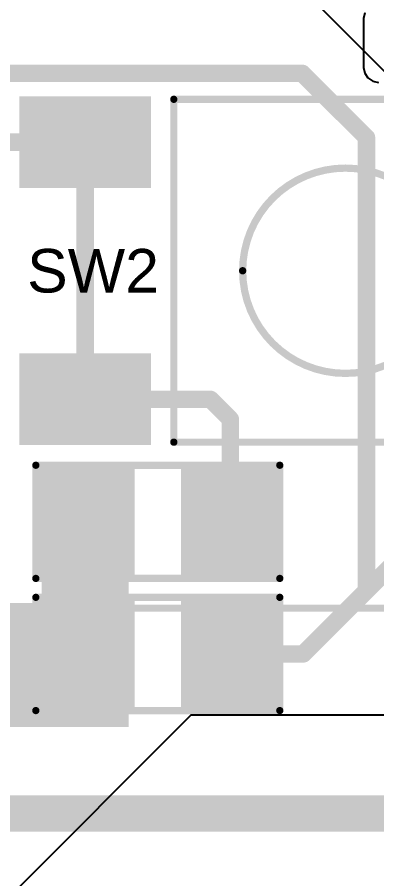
# Model space of a CAD drawing. Header units: inches. Extents: x 29 to 267, y 155 to 337.
# Drawn here: x 121.83 to 128.12, y 222.53 to 237.61 of the extents above; entities that cross this region are included whole.
import ezdxf

# ---------------------------------------------------------------- set-up
doc = ezdxf.new("R2010")
doc.units = ezdxf.units.IN
for name, color, linetype in [('Board Outline', 216, 'Continuous'), ('Bottom Layer', 5, 'Continuous'), ('Dimension', 6, 'Continuous'), ('Top Layer', 1, 'Continuous'), ('Top Overlay', 2, 'Continuous'), ('Top Paste', 8, 'Continuous'), ('Top Solder', 216, 'Continuous')]:
    doc.layers.add(name, color=color, linetype=linetype)
doc.styles.add('Arial', font='', dxfattribs={"height": 0.2})
doc.styles.get('Arial').set_extended_font_data('Arial')

# ---------------------------------------------------------------- blocks, each defined once
blk = doc.blocks.new('FSM6JSMATR_14')
at = {"layer": 'Top Layer'}
for points in [[(-3.5, 1.55), (-5.6, 1.55), (-5.6, 2.95), (-3.5, 2.95)], [(5.6, 1.55), (3.5, 1.55), (3.5, 2.95), (5.6, 2.95)], [(-3.5, -2.95), (-5.6, -2.95), (-5.6, -1.55), (-3.5, -1.55)], [(5.6, -2.95), (3.5, -2.95), (3.5, -1.55), (5.6, -1.55)]]:
    blk.add_hatch(color=1, dxfattribs=at).paths.add_polyline_path(points)
at = {"layer": 'Top Paste'}
for points in [[(-3.5, 1.55), (-5.6, 1.55), (-5.6, 2.95), (-3.5, 2.95)], [(5.6, 1.55), (3.5, 1.55), (3.5, 2.95), (5.6, 2.95)], [(-3.5, -2.95), (-5.6, -2.95), (-5.6, -1.55), (-3.5, -1.55)], [(5.6, -2.95), (3.5, -2.95), (3.5, -1.55), (5.6, -1.55)]]:
    blk.add_hatch(color=8, dxfattribs=at).paths.add_polyline_path(points)
at = {"layer": 'Top Solder'}
for points in [[(-3.398, 1.448), (-5.702, 1.448), (-5.702, 3.052), (-3.398, 3.052)], [(5.702, 1.448), (3.398, 1.448), (3.398, 3.052), (5.702, 3.052)], [(-3.398, -3.052), (-5.702, -3.052), (-5.702, -1.448), (-3.398, -1.448)], [(5.702, -3.052), (3.398, -3.052), (3.398, -1.448), (5.702, -1.448)]]:
    blk.add_hatch(color=216, dxfattribs=at).paths.add_polyline_path(points)
at = {"layer": 'Top Overlay'}
for points in [[(3, 3, 0.127, 0.127, 0), (-3, 3, 0.127, 0.127, 0)], [(-3, 3, 0.127, 0.127, 0), (-3, -3, 0.127, 0.127, 0)], [(3, 3, 0.127, 0.127, 0), (3, -3, 0.127, 0.127, 0)], [(-5.784, 2.284, 0.127, 0.127, 0), (-5.911, 2.411, 0.127, 0.127, 0)], [(-5.911, 2.411, 0.127, 0.127, 0), (-5.911, 2.157, 0.127, 0.127, 0)], [(-5.784, 2.284, 0.127, 0.127, 0), (-5.911, 2.157, 0.127, 0.127, 0)], [(3, -3, 0.127, 0.127, 0), (-3, -3, 0.127, 0.127, 0)]]:
    blk.add_lwpolyline(points, format="xyseb", dxfattribs=at)
for points in [[(-3.032, 3, 0.0635, 0.0635, 1), (-2.968, 3, 0.0635, 0.0635, 1)], [(-3.032, 3, 0.0635, 0.0635, 1), (-2.968, 3, 0.0635, 0.0635, 1)], [(2.968, 3, 0.0635, 0.0635, 1), (3.032, 3, 0.0635, 0.0635, 1)], [(2.968, 3, 0.0635, 0.0635, 1), (3.032, 3, 0.0635, 0.0635, 1)], [(-5.943, 2.411, 0.0635, 0.0635, 1), (-5.879, 2.411, 0.0635, 0.0635, 1)], [(-5.943, 2.411, 0.0635, 0.0635, 1), (-5.879, 2.411, 0.0635, 0.0635, 1)], [(-5.816, 2.284, 0.0635, 0.0635, 1), (-5.752, 2.284, 0.0635, 0.0635, 1)], [(-5.816, 2.284, 0.0635, 0.0635, 1), (-5.752, 2.284, 0.0635, 0.0635, 1)], [(-5.943, 2.157, 0.0635, 0.0635, 1), (-5.879, 2.157, 0.0635, 0.0635, 1)], [(-5.943, 2.157, 0.0635, 0.0635, 1), (-5.879, 2.157, 0.0635, 0.0635, 1)], [(1.796, 0, 0.127, 0.127, 1), (-1.796, 0, 0.127, 0.127, 1)], [(-1.828, 0, 0.0635, 0.0635, 1), (-1.764, 0, 0.0635, 0.0635, 1)], [(1.764, 0, 0.0635, 0.0635, 1), (1.828, 0, 0.0635, 0.0635, 1)], [(-3.032, -3, 0.0635, 0.0635, 1), (-2.968, -3, 0.0635, 0.0635, 1)], [(-3.032, -3, 0.0635, 0.0635, 1), (-2.968, -3, 0.0635, 0.0635, 1)], [(2.968, -3, 0.0635, 0.0635, 1), (3.032, -3, 0.0635, 0.0635, 1)], [(2.968, -3, 0.0635, 0.0635, 1), (3.032, -3, 0.0635, 0.0635, 1)]]:
    blk.add_lwpolyline(points, format="xyseb", close=True, dxfattribs=at)
blk = doc.blocks.new('R___1206_44')
at = {"layer": 'Top Layer'}
for points in [[(-2.032, 0.889), (-0.508, 0.889), (-0.508, -0.889), (-2.032, -0.889)], [(0.508, 0.889), (2.032, 0.889), (2.032, -0.889), (0.508, -0.889)]]:
    blk.add_hatch(color=1, dxfattribs=at).paths.add_polyline_path(points)
at = {"layer": 'Top Paste'}
for points in [[(-2.032, 0.889), (-0.508, 0.889), (-0.508, -0.889), (-2.032, -0.889)], [(0.508, 0.889), (2.032, 0.889), (2.032, -0.889), (0.508, -0.889)]]:
    blk.add_hatch(color=8, dxfattribs=at).paths.add_polyline_path(points)
at = {"layer": 'Top Solder'}
for points in [[(-2.1336, 0.9906), (-0.4064, 0.9906), (-0.4064, -0.9906), (-2.1336, -0.9906)], [(0.4064, 0.9906), (2.1336, 0.9906), (2.1336, -0.9906), (0.4064, -0.9906)]]:
    blk.add_hatch(color=216, dxfattribs=at).paths.add_polyline_path(points)
at = {"layer": 'Top Overlay'}
for points in [[(2.1336, 0.9906, 0.127, 0.127, 0), (-2.1336, 0.9906, 0.127, 0.127, 0)], [(-2.1336, 0.9906, 0.127, 0.127, 0), (-2.1336, -0.9906, 0.127, 0.127, 0)], [(2.1336, 0.9906, 0.127, 0.127, 0), (2.1336, -0.9906, 0.127, 0.127, 0)], [(2.1336, -0.9906, 0.127, 0.127, 0), (-2.1336, -0.9906, 0.127, 0.127, 0)]]:
    blk.add_lwpolyline(points, format="xyseb", dxfattribs=at)
for points in [[(-2.16535, 0.9906, 0.0635, 0.0635, 1), (-2.10185, 0.9906, 0.0635, 0.0635, 1)], [(-2.16535, 0.9906, 0.0635, 0.0635, 1), (-2.10185, 0.9906, 0.0635, 0.0635, 1)], [(2.10185, 0.9906, 0.0635, 0.0635, 1), (2.16535, 0.9906, 0.0635, 0.0635, 1)], [(2.10185, 0.9906, 0.0635, 0.0635, 1), (2.16535, 0.9906, 0.0635, 0.0635, 1)], [(-2.16535, -0.9906, 0.0635, 0.0635, 1), (-2.10185, -0.9906, 0.0635, 0.0635, 1)], [(-2.16535, -0.9906, 0.0635, 0.0635, 1), (-2.10185, -0.9906, 0.0635, 0.0635, 1)], [(2.10185, -0.9906, 0.0635, 0.0635, 1), (2.16535, -0.9906, 0.0635, 0.0635, 1)], [(2.10185, -0.9906, 0.0635, 0.0635, 1), (2.16535, -0.9906, 0.0635, 0.0635, 1)]]:
    blk.add_lwpolyline(points, format="xyseb", close=True, dxfattribs=at)
blk = doc.blocks.new('R___1206_47')
at = {"layer": 'Top Layer'}
for points in [[(-2.032, 0.889), (-0.508, 0.889), (-0.508, -0.889), (-2.032, -0.889)], [(0.508, 0.889), (2.032, 0.889), (2.032, -0.889), (0.508, -0.889)]]:
    blk.add_hatch(color=1, dxfattribs=at).paths.add_polyline_path(points)
at = {"layer": 'Top Paste'}
for points in [[(-2.032, 0.889), (-0.508, 0.889), (-0.508, -0.889), (-2.032, -0.889)], [(0.508, 0.889), (2.032, 0.889), (2.032, -0.889), (0.508, -0.889)]]:
    blk.add_hatch(color=8, dxfattribs=at).paths.add_polyline_path(points)
at = {"layer": 'Top Solder'}
for points in [[(-2.1336, 0.9906), (-0.4064, 0.9906), (-0.4064, -0.9906), (-2.1336, -0.9906)], [(0.4064, 0.9906), (2.1336, 0.9906), (2.1336, -0.9906), (0.4064, -0.9906)]]:
    blk.add_hatch(color=216, dxfattribs=at).paths.add_polyline_path(points)
at = {"layer": 'Top Overlay'}
for points in [[(-2.1336, 0.9906, 0.127, 0.127, 0), (-2.1336, -0.9906, 0.127, 0.127, 0)], [(2.1336, 0.9906, 0.127, 0.127, 0), (-2.1336, 0.9906, 0.127, 0.127, 0)], [(2.1336, 0.9906, 0.127, 0.127, 0), (2.1336, -0.9906, 0.127, 0.127, 0)], [(2.1336, -0.9906, 0.127, 0.127, 0), (-2.1336, -0.9906, 0.127, 0.127, 0)]]:
    blk.add_lwpolyline(points, format="xyseb", dxfattribs=at)
for points in [[(-2.16535, 0.9906, 0.0635, 0.0635, 1), (-2.10185, 0.9906, 0.0635, 0.0635, 1)], [(-2.16535, 0.9906, 0.0635, 0.0635, 1), (-2.10185, 0.9906, 0.0635, 0.0635, 1)], [(2.10185, 0.9906, 0.0635, 0.0635, 1), (2.16535, 0.9906, 0.0635, 0.0635, 1)], [(2.10185, 0.9906, 0.0635, 0.0635, 1), (2.16535, 0.9906, 0.0635, 0.0635, 1)], [(-2.16535, -0.9906, 0.0635, 0.0635, 1), (-2.10185, -0.9906, 0.0635, 0.0635, 1)], [(-2.16535, -0.9906, 0.0635, 0.0635, 1), (-2.10185, -0.9906, 0.0635, 0.0635, 1)], [(2.10185, -0.9906, 0.0635, 0.0635, 1), (2.16535, -0.9906, 0.0635, 0.0635, 1)], [(2.10185, -0.9906, 0.0635, 0.0635, 1), (2.16535, -0.9906, 0.0635, 0.0635, 1)]]:
    blk.add_lwpolyline(points, format="xyseb", close=True, dxfattribs=at)

msp = doc.modelspace()

# ---------------------------------------------------------------- hatches: boundary and pattern name
at = {"layer": 'Top Layer'}
for points in [[(122.26, 225.577), (123.784, 225.577), (123.784, 229.667), (122.26, 229.667)], [(104.623, 225.185), (123.784, 225.185), (123.784, 227.355), (104.623, 227.355)]]:
    msp.add_hatch(color=1, dxfattribs=at).paths.add_polyline_path(points)

# ---------------------------------------------------------------- linework, layer by layer
at = {"layer": 'Board Outline'}
msp.add_lwpolyline([(55.145, 191.491, 0.254, 0.254, -2.452185), (125.145, 191.491, 0.254, 0.254, 0)], format="xyseb", dxfattribs=at)
at = {"layer": 'Bottom Layer'}
for p, q in [((127.912, 237.684), (127.892, 237.585)), ((127.892, 237.585), (127.892, 236.728)), ((127.892, 236.728), (127.912, 236.629)), ((127.912, 236.629), (127.968, 236.545)), ((127.968, 236.545), (128.052, 236.489)), ((128.052, 236.489), (128.151, 236.469)), ((124.872, 225.392), (113.754, 214.274)), ((129.798, 225.392), (124.872, 225.392))]:
    msp.add_line(p, q, dxfattribs=at)
at = {"layer": 'Dimension'}
msp.add_lwpolyline([(90.145, 227.267, 0.127, 0.127, 0), (140.193, 227.267, 0.127, 0.127, 0)], format="xyseb", dxfattribs=at)
at = {"layer": 'Top Layer'}
msp.add_line((128.295, 236.626), (125.546, 239.376), dxfattribs=at)
for points in [[(120.671, 236.626, 0.305, 0.305, 0), (126.82, 236.626, 0.305, 0.305, 0)], [(126.82, 236.626, 0.305, 0.305, 0), (127.943, 235.503, 0.305, 0.305, 0)], [(127.943, 227.574, 0.305, 0.305, 0), (127.943, 235.503, 0.305, 0.305, 0)], [(121.147, 235.422, 0.305, 0.305, 0), (123.022, 235.422, 0.305, 0.305, 0)], [(123.022, 230.922, 0.305, 0.305, 0), (123.022, 235.422, 0.305, 0.305, 0)], [(123.022, 230.922, 0.305, 0.305, 0), (125.212, 230.922, 0.305, 0.305, 0)], [(125.212, 230.922, 0.305, 0.305, 0), (125.562, 230.571, 0.305, 0.305, 0)], [(125.562, 228.778, 0.305, 0.305, 0), (125.562, 230.571, 0.305, 0.305, 0)], [(127.943, 227.574, 0.305, 0.305, 0), (129.682, 229.312, 0.305, 0.305, 0)], [(126.836, 226.466, 0.305, 0.305, 0), (127.943, 227.574, 0.305, 0.305, 0)], [(125.562, 226.466, 0.305, 0.305, 0), (126.836, 226.466, 0.305, 0.305, 0)], [(121.209, 223.672, 0.635, 0.635, 0), (130.406, 223.672, 0.635, 0.635, 0)]]:
    msp.add_lwpolyline(points, format="xyseb", dxfattribs=at)
for points in [[(126.743, 236.626, 0.152, 0.152, 1), (126.896, 236.626, 0.152, 0.152, 1)], [(126.743, 236.626, 0.152, 0.152, 1), (126.896, 236.626, 0.152, 0.152, 1)], [(127.867, 235.503, 0.152, 0.152, 1), (128.019, 235.503, 0.152, 0.152, 1)], [(127.867, 235.503, 0.152, 0.152, 1), (128.019, 235.503, 0.152, 0.152, 1)], [(122.946, 235.422, 0.152, 0.152, 1), (123.098, 235.422, 0.152, 0.152, 1)], [(122.946, 235.422, 0.152, 0.152, 1), (123.098, 235.422, 0.152, 0.152, 1)], [(122.946, 230.922, 0.152, 0.152, 1), (123.098, 230.922, 0.152, 0.152, 1)], [(122.946, 230.922, 0.152, 0.152, 1), (123.098, 230.922, 0.152, 0.152, 1)], [(125.136, 230.922, 0.152, 0.152, 1), (125.288, 230.922, 0.152, 0.152, 1)], [(125.136, 230.922, 0.152, 0.152, 1), (125.288, 230.922, 0.152, 0.152, 1)], [(125.486, 230.571, 0.152, 0.152, 1), (125.638, 230.571, 0.152, 0.152, 1)], [(125.486, 230.571, 0.152, 0.152, 1), (125.638, 230.571, 0.152, 0.152, 1)], [(125.486, 228.778, 0.152, 0.152, 1), (125.638, 228.778, 0.152, 0.152, 1)], [(127.867, 227.574, 0.152, 0.152, 1), (128.019, 227.574, 0.152, 0.152, 1)], [(127.867, 227.574, 0.152, 0.152, 1), (128.019, 227.574, 0.152, 0.152, 1)], [(127.867, 227.574, 0.152, 0.152, 1), (128.019, 227.574, 0.152, 0.152, 1)], [(125.486, 226.466, 0.152, 0.152, 1), (125.638, 226.466, 0.152, 0.152, 1)], [(126.76, 226.466, 0.152, 0.152, 1), (126.912, 226.466, 0.152, 0.152, 1)], [(126.76, 226.466, 0.152, 0.152, 1), (126.912, 226.466, 0.152, 0.152, 1)]]:
    msp.add_lwpolyline(points, format="xyseb", close=True, dxfattribs=at)

# ---------------------------------------------------------------- block references
at = {"rotation": 180}
for name, p in [('FSM6JSMATR_14', (127.572, 233.172)), ('R___1206_44', (124.292, 228.778)), ('R___1206_47', (124.292, 226.466))]:
    msp.add_blockref(name, p, dxfattribs=at)

# ---------------------------------------------------------------- texts
at = {"layer": 'Top Overlay', "style": 'Arial'}
msp.add_text('SW2', height=0.762, dxfattribs=at).set_placement((122.006, 232.791))

doc.saveas('drawing.dxf')
